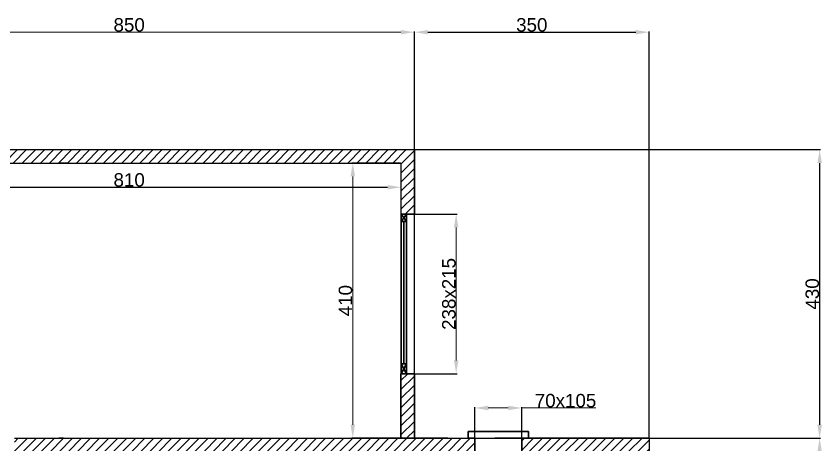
# Model space of a CAD drawing. Header units: millimetres. Extents: x -255 to 11976, y -437 to 3955.
# Drawn here: x 548 to 1748, y 810 to 1449 of the extents above; entities that cross this region are included whole.
import ezdxf

# ---------------------------------------------------------------- set-up
doc = ezdxf.new("R2010")
doc.units = ezdxf.units.MM
doc.layers.add('Cloisons', color=8, linetype='Continuous')
doc.layers.add('Cotation', color=7, linetype='Continuous')
doc.layers.add('MenuisExt', color=140, linetype='Continuous', lineweight=18)
doc.styles.get("Standard").update_dxf_attribs({"font": 'arial.ttf'})
doc.dimstyles.new('ISO-25', dxfattribs={"dimtxt": 2.5, "dimasz": 2.5, "dimexe": 1.25, "dimexo": 0.625, "dimtad": 1, "dimtxsty": 'Standard', "dimcen": 2.5, "dimadec": 0, "dimazin": 0, "dimtfac": 1, "dimtmove": 0, "dimatfit": 3, "dimfxl": 1, "dimarcsym": 0})

# ---------------------------------------------------------------- blocks, each defined once
blk = doc.blocks.new('*D36')
at = {"layer": 'Cotation', "color": 0, "lineweight": -2, "transparency": 16777216}
for p, q in [((311.1, 1229.7), (311.1, 1193)), ((1121.1, 1229.7), (1121.1, 1193)), ((331.1, 1194.3), (1101.1, 1194.3))]:
    blk.add_line(p, q, dxfattribs=at)
at = {"layer": 'Cotation', "color": 0, "lineweight": 30, "transparency": 16777216}
for points in [[(331.1, 1197.6), (331.1, 1190.9), (311.1, 1194.3)], [(1101.1, 1197.6), (1101.1, 1190.9), (1121.1, 1194.3)]]:
    blk.add_solid(points, dxfattribs=at)
at = {"layer": 'Defpoints', "color": 0, "lineweight": 30, "transparency": 16777216}
for p in [(311.1, 1230.3), (1121.1, 1230.3), (1121.1, 1194.3)]:
    blk.add_point(p, dxfattribs=at)
at = {"layer": 'Cotation', "color": 0, "lineweight": 30, "transparency": 16777216, "insert": (716.1, 1205.1), "char_height": 20, "attachment_point": 5}
blk.add_mtext('810', dxfattribs=at)
blk = doc.blocks.new('*D41')
at = {"layer": 'Cotation', "color": 0, "lineweight": -2, "transparency": 16777216}
for p, q in [((1141.1, 820.9), (1141.1, 1426.5)), ((1161.1, 1425.3), (1471.1, 1425.3)), ((1491.1, 820.9), (1491.1, 1426.5))]:
    blk.add_line(p, q, dxfattribs=at)
at = {"layer": 'Cotation', "color": 0, "lineweight": 30, "transparency": 16777216}
for points in [[(1161.1, 1428.6), (1161.1, 1422), (1141.1, 1425.3)], [(1471.1, 1428.6), (1471.1, 1422), (1491.1, 1425.3)]]:
    blk.add_solid(points, dxfattribs=at)
at = {"layer": 'Defpoints', "color": 0, "lineweight": 30, "transparency": 16777216}
for p in [(1491.1, 1425.3), (1141.1, 820.3), (1491.1, 820.3)]:
    blk.add_point(p, dxfattribs=at)
at = {"layer": 'Cotation', "color": 0, "lineweight": 30, "transparency": 16777216, "insert": (1316.1, 1436.1), "char_height": 20, "attachment_point": 5}
blk.add_mtext('350', dxfattribs=at)
blk = doc.blocks.new('*D45')
at = {"layer": 'Cotation', "color": 0, "lineweight": -2, "transparency": 16777216}
for p, q in [((1141.8, 1250.3), (1746.3, 1250.3)), ((1745.1, 1230.3), (1745.1, 840.3)), ((1141.8, 820.3), (1746.3, 820.3))]:
    blk.add_line(p, q, dxfattribs=at)
at = {"layer": 'Cotation', "color": 0, "lineweight": 30, "transparency": 16777216}
for points in [[(1741.7, 1230.3), (1748.4, 1230.3), (1745.1, 1250.3)], [(1741.7, 840.3), (1748.4, 840.3), (1745.1, 820.3)]]:
    blk.add_solid(points, dxfattribs=at)
at = {"layer": 'Defpoints', "color": 0, "lineweight": 30, "transparency": 16777216}
for p in [(1141.1, 1250.3), (1141.1, 820.3), (1745.1, 820.3)]:
    blk.add_point(p, dxfattribs=at)
at = {"layer": 'Cotation', "color": 0, "lineweight": 30, "transparency": 16777216, "insert": (1734.2, 1035.3), "char_height": 20, "attachment_point": 5, "rotation": 90}
blk.add_mtext('430', dxfattribs=at)
blk = doc.blocks.new('*D46')
at = {"layer": 'Cotation', "color": 0, "lineweight": -2, "transparency": 16777216}
for p, q in [((1491.8, 820.3), (1746.3, 820.3)), ((1745.1, 800.3), (1745.1, 240.3)), ((1491.8, 220.3), (1746.3, 220.3))]:
    blk.add_line(p, q, dxfattribs=at)
at = {"layer": 'Cotation', "color": 0, "lineweight": 30, "transparency": 16777216}
for points in [[(1741.7, 800.3), (1748.4, 800.3), (1745.1, 820.3)], [(1741.7, 240.3), (1748.4, 240.3), (1745.1, 220.3)]]:
    blk.add_solid(points, dxfattribs=at)
at = {"layer": 'Defpoints', "color": 0, "lineweight": 30, "transparency": 16777216}
for p in [(1491.1, 820.3), (1491.1, 220.3), (1745.1, 220.3)]:
    blk.add_point(p, dxfattribs=at)
at = {"layer": 'Cotation', "color": 0, "lineweight": 30, "transparency": 16777216, "insert": (1734.2, 520.3), "char_height": 20, "attachment_point": 5, "rotation": 90}
blk.add_mtext('600', dxfattribs=at)
blk = doc.blocks.new('*D48')
at = {"layer": 'Cotation', "color": 0, "lineweight": -2, "transparency": 16777216}
for p, q in [((1120.5, 1230.3), (1048.1, 1230.3)), ((1120.5, 820.3), (1048.1, 820.3))]:
    blk.add_line(p, q, dxfattribs=at)
at = {"layer": 'Cotation', "color": 0, "lineweight": 13, "transparency": 16777216}
blk.add_line((1049.3, 1210.3), (1049.3, 840.3), dxfattribs=at)
at = {"layer": 'Cotation', "color": 0, "lineweight": 30, "transparency": 16777216}
for points in [[(1046, 1210.3), (1052.7, 1210.3), (1049.3, 1230.3)], [(1046, 840.3), (1052.7, 840.3), (1049.3, 820.3)]]:
    blk.add_solid(points, dxfattribs=at)
at = {"layer": 'Defpoints', "color": 0, "lineweight": 30, "transparency": 16777216}
for p in [(1121.1, 1230.3), (1049.3, 820.3), (1121.1, 820.3)]:
    blk.add_point(p, dxfattribs=at)
at = {"layer": 'Cotation', "color": 0, "lineweight": 30, "transparency": 16777216, "insert": (1038.5, 1025.3), "char_height": 20, "attachment_point": 5, "rotation": 90}
blk.add_mtext('410', dxfattribs=at)
blk = doc.blocks.new('*D49')
at = {"layer": 'Cotation', "color": 0, "lineweight": -2, "transparency": 16777216}
for p, q in [((1141.8, 1154.3), (1204.7, 1154.3)), ((1141.8, 916.3), (1204.7, 916.3))]:
    blk.add_line(p, q, dxfattribs=at)
at = {"layer": 'Cotation', "color": 0, "lineweight": 9, "transparency": 16777216}
blk.add_line((1203.4, 1134.3), (1203.4, 936.3), dxfattribs=at)
at = {"layer": 'Cotation', "color": 0, "lineweight": 30, "transparency": 16777216}
for points in [[(1200.1, 1134.3), (1206.7, 1134.3), (1203.4, 1154.3)], [(1200.1, 936.3), (1206.7, 936.3), (1203.4, 916.3)]]:
    blk.add_solid(points, dxfattribs=at)
at = {"layer": 'Defpoints', "color": 0, "lineweight": 30, "transparency": 16777216}
for p in [(1141.1, 1154.3), (1141.1, 916.3), (1203.4, 916.3)]:
    blk.add_point(p, dxfattribs=at)
at = {"layer": 'Cotation', "color": 0, "lineweight": 30, "transparency": 16777216, "insert": (1192.6, 1035.3), "char_height": 20, "attachment_point": 5, "rotation": 90}
blk.add_mtext('238x215', dxfattribs=at)
blk = doc.blocks.new('*D59')
at = {"layer": 'Cotation', "color": 0, "lineweight": -2, "transparency": 16777216}
for p, q in [((1231.1, 820.9), (1231.1, 866.6)), ((1301.1, 820.9), (1301.1, 866.6))]:
    blk.add_line(p, q, dxfattribs=at)
at = {"layer": 'Cotation', "color": 0, "lineweight": 9, "transparency": 16777216}
for p, q in [((1251.1, 865.4), (1281.1, 865.4)), ((1301.1, 865.4), (1411.6, 865.4))]:
    blk.add_line(p, q, dxfattribs=at)
at = {"layer": 'Cotation', "color": 0, "lineweight": 30, "transparency": 16777216}
for points in [[(1251.1, 868.7), (1251.1, 862), (1231.1, 865.4)], [(1281.1, 868.7), (1281.1, 862), (1301.1, 865.4)]]:
    blk.add_solid(points, dxfattribs=at)
at = {"layer": 'Defpoints', "color": 0, "lineweight": 30, "transparency": 16777216}
for p in [(1301.1, 865.4), (1231.1, 820.3), (1301.1, 820.3)]:
    blk.add_point(p, dxfattribs=at)
at = {"layer": 'Cotation', "color": 0, "lineweight": 30, "transparency": 16777216, "insert": (1366.4, 876.2), "char_height": 20, "attachment_point": 5}
blk.add_mtext('70x105', dxfattribs=at)
blk = doc.blocks.new('*D81')
at = {"layer": 'Cotation', "color": 0, "lineweight": -2, "transparency": 16777216}
for p, q in [((291.1, 1250.9), (291.1, 1426.5)), ((1141.1, 1250.9), (1141.1, 1426.5))]:
    blk.add_line(p, q, dxfattribs=at)
at = {"layer": 'Cotation', "color": 0, "lineweight": 9, "transparency": 16777216}
blk.add_line((311.1, 1425.3), (1121.1, 1425.3), dxfattribs=at)
at = {"layer": 'Cotation', "color": 0, "lineweight": 30, "transparency": 16777216}
for points in [[(311.1, 1428.6), (311.1, 1422), (291.1, 1425.3)], [(1121.1, 1428.6), (1121.1, 1422), (1141.1, 1425.3)]]:
    blk.add_solid(points, dxfattribs=at)
at = {"layer": 'Defpoints', "color": 0, "lineweight": 30, "transparency": 16777216}
for p in [(1141.1, 1425.3), (291.1, 1250.3), (1141.1, 1250.3)]:
    blk.add_point(p, dxfattribs=at)
at = {"layer": 'Cotation', "color": 0, "lineweight": 30, "transparency": 16777216, "insert": (716.1, 1436.1), "char_height": 20, "attachment_point": 5}
blk.add_mtext('850', dxfattribs=at)

msp = doc.modelspace()

# ---------------------------------------------------------------- hatches: boundary and pattern name
at = {"lineweight": 30, "transparency": 33554687}
h = msp.add_hatch(dxfattribs=at)
h.set_pattern_fill('ANSI31', color=256, scale=3)
h.paths.add_polyline_path([(311.135, 965.308), (291.135, 965.308), (291.135, 820.308), (311.135, 820.308)])
h.paths.add_polyline_path([(311.135, 1230.308), (1121.135, 1230.308), (1121.135, 1154.471), (1121.205, 1154.373), (1121.253, 1154.308), (1141.135, 1154.308), (1141.135, 1250.308), (291.135, 1250.308), (291.135, 1058.308), (304.189, 1058.308), (304.189, 1058.328), (311.135, 1058.328)])
h = msp.add_hatch(dxfattribs=at)
h.set_pattern_fill('ANSI31', color=256, scale=3)
h.set_pattern_definition([(45, (-85.111, -30.63), (-6.73519, 6.73519), [])])
h.paths.add_polyline_path([(1141.135, 916.308), (1121.135, 916.308), (1121.135, 820.308), (1141.135, 820.308)])
h = msp.add_hatch(dxfattribs=at)
h.set_pattern_fill('ANSI31', color=256, scale=3)
h.paths.add_polyline_path([(291.135, 820.308), (1.135, 820.308), (1.135, 726.308), (21.135, 726.308), (21.135, 800.308), (1231.135, 800.137), (1231.135, 820.308), (1181.135, 820.308), (1091.135, 820.308), (545.135, 820.308), (545.135, 800.104), (452.135, 800.308), (452.135, 820.308)])
h.paths.add_polyline_path([(1.135, 444.308), (21.135, 444.308), (21.135, 596.308), (1.135, 596.308)])
h.paths.add_polyline_path([(21.135, 240.308), (21.135, 314.308), (1.135, 314.308), (1.135, 300.308), (1.135, 220.308), (86.135, 220.308), (86.135, 240.308)])
h.paths.add_polyline_path([(351.135, 220.308), (351.135, 0.308), (445.135, 0.308), (445.135, 20.308), (371.135, 20.308), (371.135, 220.308), (371.135, 240.308), (266.135, 240.308), (266.135, 220.308)])
h.paths.add_polyline_path([(845.135, 20.308), (845.135, 0.308), (955.135, 0.308), (955.135, 20.308)])
h.paths.add_polyline_path([(1061.135, 20.308), (1061.135, 0.308), (1141.135, 0.308), (1141.135, 75.308), (1121.135, 75.308), (1121.135, 20.308)])
h.paths.add_polyline_path([(1121.135, 145.308), (1141.135, 145.308), (1141.135, 220.308), (1226.135, 220.308), (1226.135, 240.308), (1121.135, 240.308)])
h.paths.add_polyline_path([(1491.135, 220.308), (1491.135, 820.308), (1301.135, 820.308), (1301.135, 800.308), (1471.135, 800.308), (1471.135, 240.308), (1406.135, 240.308), (1406.135, 220.308)])

# ---------------------------------------------------------------- linework, layer by layer
for p, q in [((291.135, 1250.308), (1141.135, 1250.308)), ((1141.135, 1250.308), (1141.135, 1154.308)), ((311.135, 1230.308), (1121.135, 1230.308)), ((1121.135, 1230.308), (1121.135, 1154.308)), ((545.135, 820.308), (1191.135, 820.308)), ((1491.135, 820.308), (1491.135, 220.308))]:
    msp.add_line(p, q)
at = {"lineweight": 30}
for p, q in [((1141.135, 1154.308), (1121.135, 1154.308)), ((1121.135, 916.308), (1121.135, 820.308)), ((1141.135, 916.308), (1121.135, 916.308)), ((1141.135, 820.308), (1141.135, 916.308)), ((1311.135, 830.308), (1221.135, 830.308)), ((1221.135, 830.308), (1221.135, 820.308)), ((1311.135, 820.308), (1311.135, 830.308)), ((1191.135, 820.308), (1091.135, 820.308)), ((1121.135, 820.308), (1141.135, 820.308)), ((1221.135, 820.308), (1231.135, 820.308)), ((1231.135, 786.308), (1231.135, 820.308)), ((1491.135, 820.308), (1261.135, 820.308)), ((1301.135, 820.308), (1301.135, 786.308))]:
    msp.add_line(p, q, dxfattribs=at)
at = {"layer": 'Cloisons', "lineweight": 30}
for p, q in [((611.645, 1230.308), (623.645, 1230.308)), ((618.444, 820.308), (611.444, 820.308))]:
    msp.add_line(p, q, dxfattribs=at)
at = {"layer": 'MenuisExt', "lineweight": 30}
for p, q in [((1121.205, 1143.373), (1121.205, 1154.373)), ((1121.205, 1154.373), (1129.205, 1154.373)), ((1129.205, 1143.373), (1121.205, 1154.373)), ((1121.205, 1143.373), (1129.205, 1154.373)), ((1129.205, 1154.373), (1129.205, 1143.373)), ((1121.205, 931.041), (1121.205, 1143.373)), ((1121.205, 1143.373), (1129.205, 1143.373)), ((1125.205, 931.041), (1125.205, 1143.419)), ((1129.205, 1143.373), (1129.205, 931.041)), ((1121.205, 916.041), (1121.205, 931.041)), ((1121.205, 931.041), (1129.205, 931.041)), ((1129.205, 916.041), (1121.205, 931.041)), ((1121.205, 916.041), (1129.205, 931.041)), ((1129.205, 931.041), (1129.205, 916.041)), ((1129.205, 916.041), (1121.205, 916.041))]:
    msp.add_line(p, q, dxfattribs=at)

# ---------------------------------------------------------------- dimensions: what is measured, and where the dimension line sits
at = {"layer": 'Cotation', "lineweight": 30}
for base, p1, p2, override, picture, middle in [((1141.135, 1425.293), (291.135, 1250.308), (1141.135, 1250.308), {"dimtxt": 20, "dimasz": 20, "dimlwd": 9}, '*D81', (716.135, 1436.129)), ((1491.135, 1425.293), (1141.135, 820.308), (1491.135, 820.308), {"dimtxt": 20, "dimasz": 20}, '*D41', (1316.135, 1436.136)), ((1121.135, 1194.255), (311.135, 1230.308), (1121.135, 1230.308), {"dimtxt": 20, "dimasz": 20}, '*D36', (716.135, 1205.092))]:
    dim = msp.add_linear_dim(base=base, p1=p1, p2=p2, dimstyle='ISO-25', override=override, dxfattribs=at)
    dim.commit()
    dim.dimension.update_dxf_attribs({"geometry": picture, "text_midpoint": middle})
for base, p1, p2, override, picture, middle in [((1745.082, 820.308), (1141.135, 1250.308), (1141.135, 820.308), {"dimtxt": 20, "dimasz": 20}, '*D45', (1734.238, 1035.308)), ((1049.327, 820.308), (1121.135, 1230.308), (1121.135, 820.308), {"dimtxt": 20, "dimasz": 20, "dimlwd": 13}, '*D48', (1038.491, 1025.308)), ((1745.082, 220.308), (1491.135, 820.308), (1491.135, 220.308), {"dimtxt": 20, "dimasz": 20}, '*D46', (1734.245, 520.308))]:
    dim = msp.add_linear_dim(base=base, p1=p1, p2=p2, angle=90, dimstyle='ISO-25', override=override, dxfattribs=at)
    dim.commit()
    dim.dimension.update_dxf_attribs({"geometry": picture, "text_midpoint": middle})
dim = msp.add_linear_dim(base=(1203.405, 916.308), p1=(1141.135, 1154.308), p2=(1141.135, 916.308), angle=90, text='<>x215', dimstyle='ISO-25', override={"dimtxt": 20, "dimasz": 20, "dimlwd": 9}, dxfattribs=at)
dim.commit()
dim.dimension.update_dxf_attribs({"geometry": '*D49', "text_midpoint": (1192.561, 1035.308)})
dim = msp.add_linear_dim(base=(1301.135, 865.359), p1=(1231.135, 820.308), p2=(1301.135, 820.308), text='<>x105', dimstyle='ISO-25', override={"dimtxt": 20, "dimasz": 20, "dimlwd": 9}, dxfattribs=at)
dim.commit()
dim.dimension.update_dxf_attribs({"geometry": '*D59', "text_midpoint": (1366.371, 876.196)})

doc.saveas('drawing.dxf')
